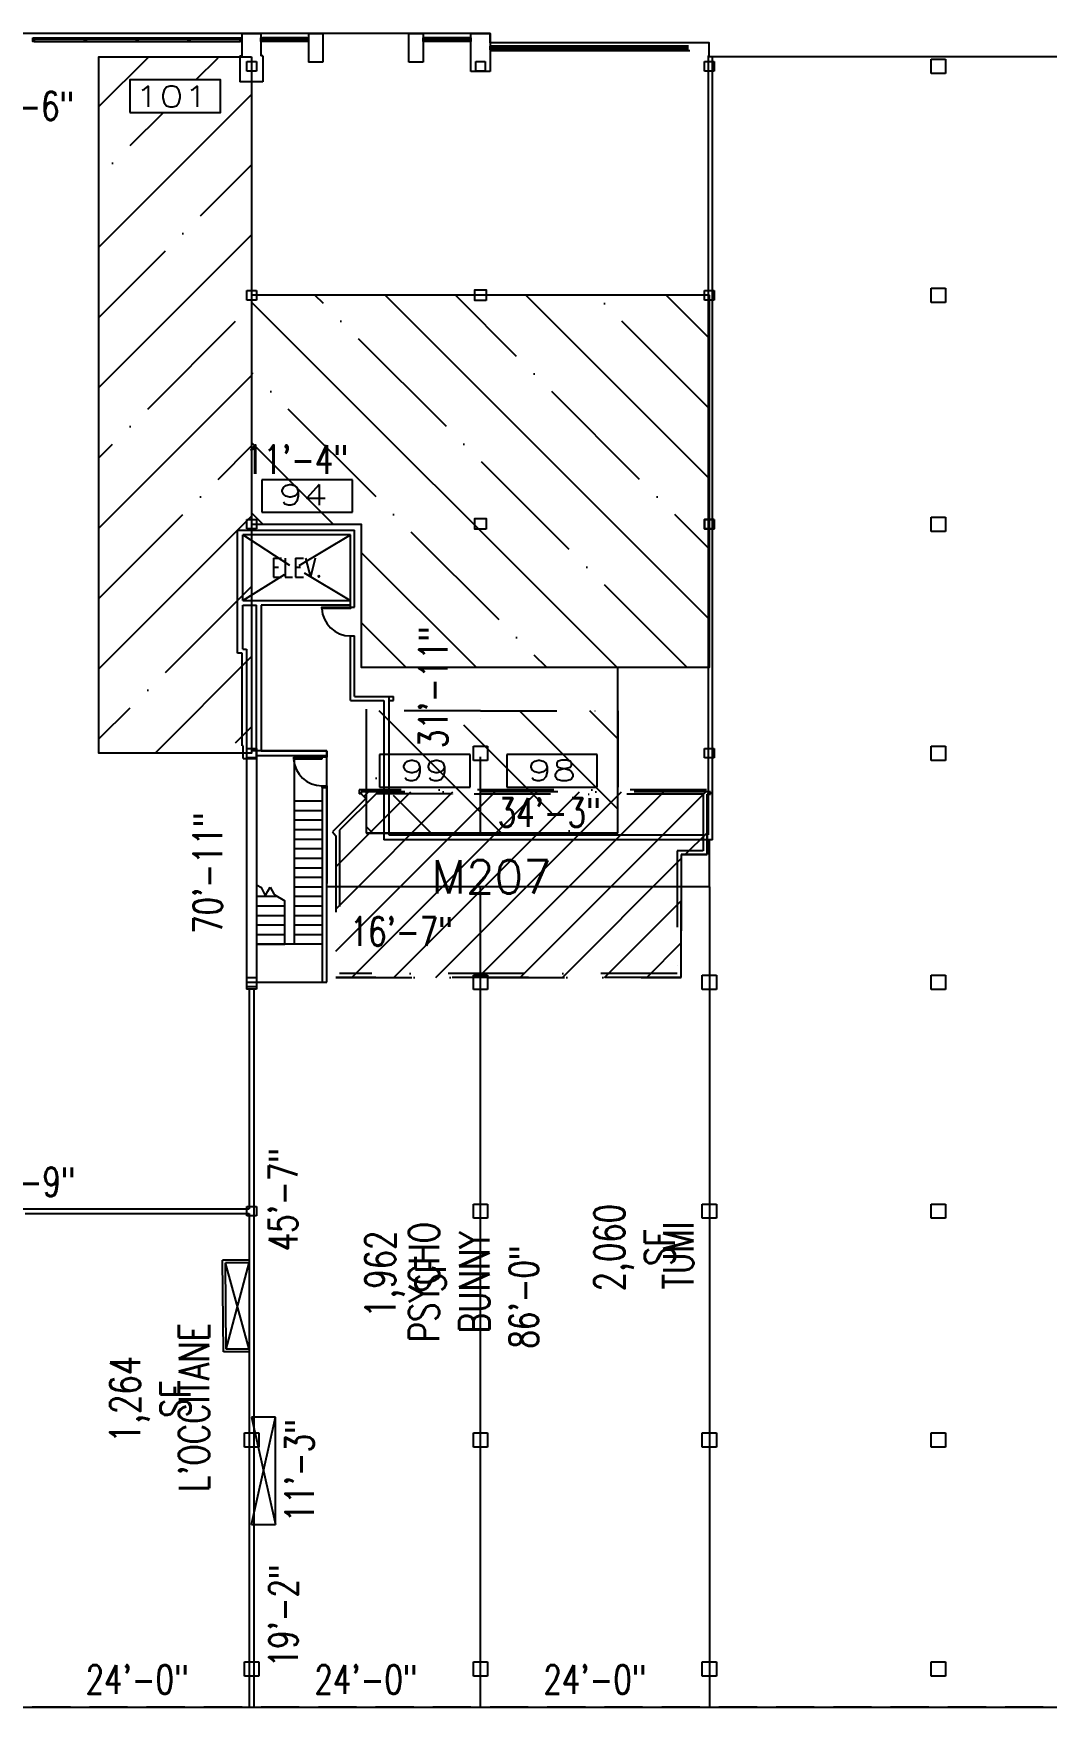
# Model space of a CAD drawing. Extents: x -13345 to 10098, y -1643 to 9113.
# Drawn here: x -4828 to -3554, y 1903 to 4008 of the extents above; entities that cross this region are included whole.
import ezdxf
from ezdxf.enums import TextEntityAlignment as Align

# ---------------------------------------------------------------- set-up
doc = ezdxf.new("R2010")
doc.units = 0
doc.header["$LTSCALE"] = 192
doc.header["$MEASUREMENT"] = 0
doc.linetypes.add('DASHDOT', pattern=[1, 0.5, -0.25, 0, -0.25])
doc.linetypes.add('DASHED2', pattern=[0.375, 0.25, -0.125])
doc.layers.get('0').update_dxf_attribs({"linetype": 'CONTINUOUS'})
doc.layers.get('DEFPOINTS').update_dxf_attribs({"linetype": 'CONTINUOUS'})
for name, color, linetype in [('ARCH-DOORS-INTERIOR', 7, 'CONTINUOUS'), ('ARCH-FEATURES', 2, 'CONTINUOUS'), ('ARCH-WALLS-EXTERIOR', 5, 'CONTINUOUS'), ('ARCH-WALLS-INTERIOR', 1, 'CONTINUOUS'), ('DIMENSIONS-TENANT', 7, 'CONTINUOUS'), ('FM-SPNO', 3, 'CONTINUOUS'), ('FM-TENANT-SF', 6, 'CONTINUOUS'), ('FM-TEXT-TENANT', 6, 'CONTINUOUS'), ('M-MEZZANINE-BORDER-ZZZ', 254, 'CONTINUOUS'), ('M-MEZZANINE-NUMBER-ZZZ', 254, 'CONTINUOUS'), ('M-MEZZANINE-ZZZ', 254, 'DASHDOT'), ('STRUCTURAL-COLUMNS', 3, 'CONTINUOUS'), ('TENANT-DEMISING', 4, 'CONTINUOUS'), ('TENANT-STOREFRONT-LEASELINE', 3, 'DASHED2'), ('TEXT-GENERAL', 2, 'CONTINUOUS'), ('UTILITIES-HVAC', 1, 'CONTINUOUS')]:
    doc.layers.add(name, color=color, linetype=linetype)
doc.layers.add('COMMON AREA FILL', color=7, linetype='CONTINUOUS', true_color=0xdedede)
doc.styles.add('FMSTXT', font='simplex.shx', dxfattribs={"width": 0.75})
doc.styles.add('SIMPLEX', font='SIMPLEX.shx', dxfattribs={"width": 0.75})
doc.styles.get("Standard").update_dxf_attribs({"font": 'txt.shx', "width": 0.75})
doc.dimstyles.new('LP-SP-MP (without ticks)', dxfattribs={"dimscale": 0, "dimtxt": 36, "dimasz": 12, "dimexe": 8, "dimexo": 8, "dimgap": 8, "dimtad": 1, "dimdec": 0, "dimrnd": 0.0625, "dimzin": 3, "dimdsep": 46, "dimlunit": 4, "dimtxsty": 'Standard', "dimblk1": 'OBLIQUE', "dimblk2": 'OBLIQUE', "dimsah": 1, "dimcen": 0.5, "dimse1": 1, "dimse2": 1, "dimsd1": 1, "dimsd2": 1, "dimclrt": 256, "dimadec": 0, "dimazin": 0, "dimtfac": 6, "dimtdec": 0, "dimtofl": 0, "dimtmove": 0, "dimatfit": 3, "dimldrblk": 'OBLIQUE', "dimfxl": 1, "dimfrac": 2, "dimtolj": 1, "dimtzin": 3, "dimarcsym": 0})

# ---------------------------------------------------------------- blocks, each defined once
blk = doc.blocks.new('UNITSQUARE')
for p, q in [((1, 1), (0, 1)), ((0, 1), (0, 0)), ((1, 0), (1, 1)), ((0, 0), (1, 0))]:
    blk.add_line(p, q)
blk = doc.blocks.new('*D26')
at = {"layer": 'DEFPOINTS', "color": 0, "transparency": 16777216}
for p in [(-4265.9, 1902.8), (-3977.9, 1911.9), (-3977.9, 1902.8)]:
    blk.add_point(p, dxfattribs=at)
at = {"layer": 'DIMENSIONS-TENANT', "transparency": 16777216, "insert": (-4121.9, 1937.9), "char_height": 36, "attachment_point": 5}
blk.add_mtext('\\A1;24\'-0"', dxfattribs=at)
blk = doc.blocks.new('_OBLIQUE')
at = {"color": 0, "linetype": 'ByBlock'}
blk.add_line((-0.5, -0.5), (0.5, 0.5), dxfattribs=at)
blk = doc.blocks.new('*D47')
at = {"layer": 'DEFPOINTS', "color": 0, "transparency": 16777216}
for p in [(-4265.9, 2934.8), (-4185.3, 2934.8), (-4265.9, 1902.8)]:
    blk.add_point(p, dxfattribs=at)
at = {"layer": 'DIMENSIONS-TENANT', "transparency": 16777216, "insert": (-4211.3, 2418.8), "char_height": 36, "attachment_point": 5, "rotation": 90}
blk.add_mtext('\\A1;86\'-0"', dxfattribs=at)
blk = doc.blocks.new('*D156')
at = {"layer": 'DEFPOINTS', "color": 0, "transparency": 16777216}
for p in [(-3977.9, 1902.8), (-3977.9, 1902.8), (-2537.9, 1902.8)]:
    blk.add_point(p, dxfattribs=at)
at = {"layer": 'DIMENSIONS-TENANT', "transparency": 16777216, "insert": (-3257.9, 1928.8), "char_height": 36, "attachment_point": 5}
blk.add_mtext('\\A1;120\'-0"', dxfattribs=at)
blk = doc.blocks.new('*D199')
at = {"layer": 'DEFPOINTS', "color": 0, "transparency": 16777216}
for p in [(-4553.9, 1911.9), (-4553.9, 1902.8), (-4265.9, 1902.8)]:
    blk.add_point(p, dxfattribs=at)
at = {"layer": 'DIMENSIONS-TENANT', "transparency": 16777216, "insert": (-4409.9, 1937.9), "char_height": 36, "attachment_point": 5}
blk.add_mtext('\\A1;24\'-0"', dxfattribs=at)
blk = doc.blocks.new('*D200')
at = {"layer": 'DEFPOINTS', "color": 0, "transparency": 16777216}
for p in [(-4841.7, 1911.9), (-4841.7, 1902.8), (-4553.9, 1902.8)]:
    blk.add_point(p, dxfattribs=at)
at = {"layer": 'DIMENSIONS-TENANT', "transparency": 16777216, "insert": (-4697.8, 1937.9), "char_height": 36, "attachment_point": 5}
blk.add_mtext('\\A1;24\'-0"', dxfattribs=at)
blk = doc.blocks.new('*D202')
at = {"layer": 'DEFPOINTS', "color": 0, "transparency": 16777216}
for p in [(-4523.9, 2267.8), (-4523.9, 2132.8), (-4467.6, 2132.8)]:
    blk.add_point(p, dxfattribs=at)
at = {"layer": 'DIMENSIONS-TENANT', "transparency": 16777216, "insert": (-4493.6, 2200.3), "char_height": 36, "attachment_point": 5, "rotation": 90}
blk.add_mtext('\\A1;11\'-3"', dxfattribs=at)
blk = doc.blocks.new('*D203')
at = {"layer": 'DEFPOINTS', "color": 0, "transparency": 16777216}
for p in [(-4553.9, 2132.8), (-4553.9, 1902.8), (-4487.9, 1902.8)]:
    blk.add_point(p, dxfattribs=at)
at = {"layer": 'DIMENSIONS-TENANT', "transparency": 16777216, "insert": (-4513.9, 2017.8), "char_height": 36, "attachment_point": 5, "rotation": 90}
blk.add_mtext('\\A1;19\'-2"', dxfattribs=at)
blk = doc.blocks.new('*D204')
at = {"layer": 'DEFPOINTS', "color": 0, "transparency": 16777216}
for p in [(-4465.1, 2934.8), (-4265.9, 2934.8), (-4465.1, 2852.6)]:
    blk.add_point(p, dxfattribs=at)
at = {"layer": 'DIMENSIONS-TENANT', "transparency": 16777216, "insert": (-4365.5, 2878.6), "char_height": 36, "attachment_point": 5}
blk.add_mtext('\\A1;16\'-7"', dxfattribs=at)
blk = doc.blocks.new('*D255')
at = {"layer": 'DEFPOINTS', "color": 0, "transparency": 16777216}
for p in [(-4547.9, 2814.8), (-4488.3, 2814.8), (-4553.9, 2267.8)]:
    blk.add_point(p, dxfattribs=at)
at = {"layer": 'DIMENSIONS-TENANT', "transparency": 16777216, "insert": (-4514.3, 2541.3), "char_height": 36, "attachment_point": 5, "rotation": 90}
blk.add_mtext('\\A1;45\'-7"', dxfattribs=at)
blk = doc.blocks.new('*D404')
at = {"layer": 'DEFPOINTS', "color": 0, "transparency": 16777216}
for p in [(-5126.6, 2526.8), (-4553.9, 2537.6), (-4553.9, 2526.8)]:
    blk.add_point(p, dxfattribs=at)
at = {"layer": 'DIMENSIONS-TENANT', "transparency": 16777216, "insert": (-4840.2, 2563.6), "char_height": 36, "attachment_point": 5}
blk.add_mtext('\\A1;47\'-9"', dxfattribs=at)
blk = doc.blocks.new('*D405')
at = {"layer": 'DEFPOINTS', "color": 0, "transparency": 16777216}
for p in [(-4583.1, 3377.3), (-4553.9, 3377.3), (-4553.9, 2526.8)]:
    blk.add_point(p, dxfattribs=at)
at = {"layer": 'DIMENSIONS-TENANT', "transparency": 16777216, "insert": (-4609.1, 2952), "char_height": 36, "attachment_point": 5, "rotation": 90}
blk.add_mtext('\\A1;70\'-11"', dxfattribs=at)
blk = doc.blocks.new('*D406')
at = {"layer": 'DEFPOINTS', "color": 0, "transparency": 16777216}
for p in [(-3976.4, 4008), (-5518.3, 3988), (-3976.4, 3890.8)]:
    blk.add_point(p, dxfattribs=at)
at = {"layer": 'DIMENSIONS-TENANT', "transparency": 16777216, "insert": (-4853.4, 3916.8), "char_height": 36, "attachment_point": 5}
blk.add_mtext('\\A1;128\'-6"', dxfattribs=at)
blk = doc.blocks.new('*D407')
at = {"layer": 'DEFPOINTS', "color": 0, "transparency": 16777216}
for p in [(-4565.1, 3446.2), (-4565.1, 3377.3), (-4429.6, 3377.3)]:
    blk.add_point(p, dxfattribs=at)
at = {"layer": 'DIMENSIONS-TENANT', "transparency": 16777216, "insert": (-4497.3, 3472.2), "char_height": 36, "attachment_point": 5}
blk.add_mtext('\\A1;11\'-4"', dxfattribs=at)
blk = doc.blocks.new('*D408')
at = {"layer": 'DEFPOINTS', "color": 0, "transparency": 16777216}
for p in [(-4387.3, 2994), (-3976.4, 3002.1), (-3976.4, 2994)]:
    blk.add_point(p, dxfattribs=at)
at = {"layer": 'DIMENSIONS-TENANT', "transparency": 16777216, "insert": (-4179.4, 3028.1), "char_height": 36, "attachment_point": 5}
blk.add_mtext('\\A1;34\'-3"', dxfattribs=at)
blk = doc.blocks.new('*D409')
at = {"layer": 'DEFPOINTS', "color": 0, "transparency": 16777216}
for p in [(-4429.6, 3377.3), (-4299.3, 3377.3), (-4387.3, 2994)]:
    blk.add_point(p, dxfattribs=at)
at = {"layer": 'DIMENSIONS-TENANT', "transparency": 16777216, "insert": (-4325.3, 3185.6), "char_height": 36, "attachment_point": 5, "rotation": 90}
blk.add_mtext('\\A1;31\'-11"', dxfattribs=at)

msp = doc.modelspace()

# ---------------------------------------------------------------- hatches: boundary and pattern name
at = {"layer": 'M-MEZZANINE-ZZZ'}
h = msp.add_hatch(dxfattribs=at)
h.set_pattern_fill('ANSI35', color=256, scale=500, style=0)
h.paths.add_polyline_path([(-4706.9, 3908.8), (-4592.9, 3908.8), (-4592.9, 3949.8), (-4706.9, 3949.8)], flags=16)
h.paths.add_polyline_path([(-4553.9, 3978.8), (-4553.9, 3102.8), (-4745.9, 3102.8), (-4745.9, 3978.8)])
h = msp.add_hatch(dxfattribs=at)
h.set_pattern_fill('ANSI35', color=256, scale=500, angle=90, style=0)
h.paths.add_polyline_path([(-3977.9, 3678.8), (-4553.9, 3678.8), (-4553.9, 3390.8), (-4415.9, 3390.8), (-4415.9, 3210.8), (-3977.9, 3210.8), (-3977.9, 3402.8)])
edge = h.paths.add_edge_path(flags=16)
edge.add_line((-4540.9, 3405.8), (-4426.9, 3405.8))
edge = h.paths.add_edge_path(flags=16)
edge.add_line((-4426.9, 3405.8), (-4426.9, 3446.8))
edge = h.paths.add_edge_path(flags=16)
edge.add_line((-4426.9, 3446.8), (-4540.9, 3446.8))
edge = h.paths.add_edge_path(flags=16)
edge.add_line((-4540.9, 3446.8), (-4540.9, 3405.8))
h = msp.add_hatch(dxfattribs=at)
h.set_pattern_fill('ANSI35', color=256, scale=500, angle=90, style=0)
h.paths.add_polyline_path([(-4409.9, 3002.1), (-4265.9, 3002.1), (-4265.9, 3156.2), (-4409.9, 3156.2)])
edge = h.paths.add_edge_path(flags=16)
edge.add_line((-4392.9, 3060.1), (-4278.9, 3060.1))
edge = h.paths.add_edge_path(flags=16)
edge.add_line((-4278.9, 3060.1), (-4278.9, 3101.1))
edge = h.paths.add_edge_path(flags=16)
edge.add_line((-4278.9, 3101.1), (-4392.9, 3101.1))
edge = h.paths.add_edge_path(flags=16)
edge.add_line((-4392.9, 3101.1), (-4392.9, 3060.1))
h = msp.add_hatch(dxfattribs=at)
h.set_pattern_fill('ANSI35', color=256, scale=500, angle=90, style=0)
h.paths.add_polyline_path([(-4265.9, 3156.2), (-4092.9, 3156.2), (-4092.9, 3002.1), (-4265.9, 3002.1)])
edge = h.paths.add_edge_path(flags=16)
edge.add_line((-4232.9, 3060.1), (-4118.9, 3060.1))
edge = h.paths.add_edge_path(flags=16)
edge.add_line((-4118.9, 3060.1), (-4118.9, 3101.1))
edge = h.paths.add_edge_path(flags=16)
edge.add_line((-4118.9, 3101.1), (-4232.9, 3101.1))
edge = h.paths.add_edge_path(flags=16)
edge.add_line((-4232.9, 3101.1), (-4232.9, 3060.1))
h = msp.add_hatch(dxfattribs=at)
h.set_pattern_fill('ANSI31', color=256, scale=300, style=0)
h.set_pattern_definition([(45, (-4746.18, 2820.777), (-26.5165, 26.5165), [])])
h.paths.add_polyline_path([(-4013.3, 2975.2), (-3980.8, 2975.2), (-3980.8, 3051.2), (-3976.7, 3051.2), (-3976.7, 3054.3), (-4416.2, 3054.3), (-4416.2, 3051.8), (-4410.2, 3045.8), (-4452.1, 3003.8), (-4448.1, 2998.8), (-4448.1, 2820.8), (-4013.3, 2820.8)])

# ---------------------------------------------------------------- linework, layer by layer
at = {"layer": 'ARCH-DOORS-INTERIOR'}
for p, q in [((-4465.1, 3097.8), (-4501.1, 3097.8)), ((-4465.1, 3097.8), (-4501.1, 3097.8)), ((-4501.1, 3097.7), (-4501.1, 3095.7)), ((-4501.1, 3097.7), (-4501.1, 3095.7)), ((-4501.1, 3095.8), (-4465.1, 3095.8)), ((-4501.1, 3095.8), (-4465.1, 3095.8)), ((-4465.1, 3095.8), (-4465.1, 3097.8)), ((-4465.1, 3095.8), (-4465.1, 3097.8))]:
    msp.add_line(p, q, dxfattribs=at)
msp.add_lwpolyline([(-4429.6, 3286.3), (-4429.6, 3284.8), (-4465.6, 3284.8), (-4465.6, 3286.3)], close=True, dxfattribs=at)
for centre, start, end in [((-4429.6, 3286.3), 182.3859, 270), ((-4465.1, 3097.8), 184.0603, 270.0002), ((-4465.1, 3097.8), 184.0603, 270.0002)]:
    msp.add_arc(centre, 36, start, end, dxfattribs=at)
at = {"layer": 'ARCH-FEATURES'}
for p, q in [((-4827.3, 4002.5), (-4568.3, 4002.5)), ((-4484.1, 4002.5), (-4540.3, 4002.5)), ((-4279.9, 4002.5), (-4336.2, 4002.5)), ((-4764.1, 4000.3), (-4827.3, 4000.3)), ((-4827.3, 3998), (-4568.3, 3998)), ((-4698.8, 4000.3), (-4762.1, 4000.3)), ((-4633.6, 4000.3), (-4696.8, 4000.3)), ((-4568.3, 4000.3), (-4631.6, 4000.3)), ((-4484.1, 3998), (-4540.3, 3998)), ((-4484.1, 4000.3), (-4540.1, 4000.3)), ((-4279.9, 4000.3), (-4336.2, 4000.3)), ((-4279.9, 3998), (-4336.2, 3998)), ((-4004.4, 3992), (-4251.9, 3992)), ((-4191.6, 3989.8), (-4251.9, 3989.8)), ((-4004.4, 3987.5), (-4251.9, 3987.5)), ((-4129.2, 3989.8), (-4189.6, 3989.8)), ((-4066.8, 3989.8), (-4127.2, 3989.8)), ((-4004.4, 3989.8), (-4064.8, 3989.8)), ((-4505.7, 3338.8), (-4565.1, 3377.3)), ((-4494, 3338.8), (-4429.6, 3377.3)), ((-4565.1, 3294.8), (-4512.6, 3327.6)), ((-4429.8, 3294.8), (-4487.4, 3329.3)), ((-4499.9, 2862.8), (-4499.9, 3099.8)), ((-4499.9, 3042.8), (-4465.1, 3042.8)), ((-4499.9, 3030.8), (-4465.1, 3030.8)), ((-4499.9, 3018.8), (-4465.1, 3018.8)), ((-4499.9, 3006.8), (-4465.1, 3006.8)), ((-4499.9, 2994.8), (-4465.1, 2994.8)), ((-4499.9, 2982.8), (-4465.1, 2982.8)), ((-4499.9, 2970.8), (-4465.1, 2970.8)), ((-4499.9, 2958.8), (-4465.1, 2958.8)), ((-4547.9, 2937.3), (-4541.5, 2933.7)), ((-4536.5, 2924), (-4541.5, 2933.7)), ((-4536.5, 2924), (-4533.6, 2929.3)), ((-4533.6, 2929.3), (-4530.6, 2934.5)), ((-4530.6, 2934.5), (-4525.6, 2924.9)), ((-4499.9, 2946.8), (-4465.1, 2946.8)), ((-4499.9, 2934.8), (-4465.1, 2934.8)), ((-4547.9, 2922.8), (-4521.8, 2922.8)), ((-4547.9, 2910.8), (-4511.9, 2910.8)), ((-4525.6, 2924.9), (-4511.9, 2917.3)), ((-4511.9, 2862.8), (-4511.9, 2917.3)), ((-4499.9, 2922.8), (-4465.1, 2922.8)), ((-4499.9, 2910.8), (-4465.1, 2910.8)), ((-4547.9, 2898.8), (-4511.9, 2898.8)), ((-4547.9, 2886.8), (-4511.9, 2886.8)), ((-4499.9, 2898.8), (-4465.1, 2898.8)), ((-4499.9, 2886.8), (-4465.1, 2886.8)), ((-4547.9, 2874.8), (-4511.9, 2874.8)), ((-4499.9, 2874.8), (-4465.1, 2874.8)), ((-4465.1, 2862.8), (-4547.9, 2862.8)), ((-4547.9, 2862.8), (-4511.9, 2862.8)), ((-4553.9, 2132.8), (-4523.9, 2267.8)), ((-4553.9, 2267.8), (-4523.9, 2132.8))]:
    msp.add_line(p, q, dxfattribs=at)
for points in [[(-4829.3, 4002.5), (-4827.3, 4002.5), (-4827.3, 3998), (-4829.3, 3998)], [(-4764.1, 4002.5), (-4762.1, 4002.5), (-4762.1, 3998), (-4764.1, 3998)], [(-4698.8, 4002.5), (-4696.8, 4002.5), (-4696.8, 3998), (-4698.8, 3998)], [(-4633.6, 4002.5), (-4631.6, 4002.5), (-4631.6, 3998), (-4633.6, 3998)], [(-4568.3, 4002.5), (-4566.3, 4002.5), (-4566.3, 3998), (-4568.3, 3998)], [(-4542.1, 4002.5), (-4540.1, 4002.5), (-4540.1, 3998), (-4542.1, 3998)], [(-4484.1, 4002.5), (-4482.1, 4002.5), (-4482.1, 3998), (-4484.1, 3998)], [(-4338.2, 4002.5), (-4336.2, 4002.5), (-4336.2, 3998), (-4338.2, 3998)], [(-4279.9, 4002.5), (-4277.9, 4002.5), (-4277.9, 3998), (-4279.9, 3998)], [(-4253.9, 3992), (-4251.9, 3992), (-4251.9, 3987.5), (-4253.9, 3987.5)], [(-4191.6, 3992), (-4189.6, 3992), (-4189.6, 3987.5), (-4191.6, 3987.5)], [(-4129.2, 3992), (-4127.2, 3992), (-4127.2, 3987.5), (-4129.2, 3987.5)], [(-4066.8, 3992), (-4064.8, 3992), (-4064.8, 3987.5), (-4066.8, 3987.5)]]:
    msp.add_lwpolyline(points, close=True, dxfattribs=at)
at = {"layer": 'ARCH-WALLS-EXTERIOR'}
for p, q in [((-4566.3, 4008), (-4542.1, 4008)), ((-4566.3, 4008), (-4566.3, 3980)), ((-4542.1, 4008), (-4542.1, 3980)), ((-4482.1, 4008), (-4464.1, 4008)), ((-4482.1, 4008), (-4482.1, 3972)), ((-4464.1, 4008), (-4464.1, 3972)), ((-4356.2, 3972), (-4356.2, 4008)), ((-4356.2, 4008), (-4338.2, 4008)), ((-4338.2, 4008), (-4338.2, 3972)), ((-4277.9, 3960), (-4277.9, 4008)), ((-4277.9, 4008), (-4253.9, 4008)), ((-4253.9, 4008), (-4253.9, 3960)), ((-4568.8, 3980), (-4566.3, 3980)), ((-4568.8, 3980), (-4568.8, 3947)), ((-4539.8, 3980), (-4542.1, 3980)), ((-4539.8, 3980), (-4539.8, 3947)), ((-4002.4, 3986), (-4253.9, 3986)), ((-4464.1, 3972), (-4482.1, 3972)), ((-4338.2, 3972), (-4356.2, 3972)), ((-4253.9, 3960), (-4277.9, 3960)), ((-2537.9, 3978.8), (-3976.4, 3978.8)), ((-4539.8, 3947), (-4568.8, 3947))]:
    msp.add_line(p, q, dxfattribs=at)
at = {"layer": 'ARCH-WALLS-INTERIOR'}
for p, q in [((-4571.8, 3383.3), (-4424.3, 3383.3)), ((-4571.8, 3228.8), (-4571.8, 3383.3)), ((-4429.6, 3377.3), (-4565.1, 3377.3)), ((-4565.1, 3294.8), (-4565.1, 3377.3)), ((-4429.6, 3286.3), (-4429.6, 3377.3)), ((-4424.3, 3286.3), (-4424.3, 3383.3)), ((-4565.1, 3294.8), (-4429.6, 3294.8)), ((-4565.1, 3288.8), (-4547.9, 3288.8)), ((-4565.1, 3233.8), (-4565.1, 3288.8)), ((-4547.9, 3096.1), (-4547.9, 3288.8)), ((-4429.6, 3288.8), (-4541.9, 3288.8)), ((-4541.9, 3288.8), (-4541.9, 3105.8)), ((-4429.6, 3286.3), (-4424.3, 3286.3)), ((-4429.6, 3250.3), (-4424.3, 3250.3)), ((-4429.6, 3169), (-4429.6, 3250.3)), ((-4424.3, 3174.3), (-4424.3, 3250.3)), ((-4565.8, 3228.8), (-4571.8, 3228.8)), ((-4565.8, 3112.1), (-4565.8, 3228.8)), ((-4565.1, 3233.8), (-4560.1, 3233.8)), ((-4560.1, 3233.8), (-4560.1, 3096.8)), ((-4429.6, 3169), (-4387.3, 3169)), ((-4424.3, 3174.3), (-4375.6, 3174.3)), ((-4387.3, 3169), (-4387.3, 2994)), ((-4381.3, 3174.3), (-4375.3, 3174.3)), ((-4381.3, 3174.3), (-4381.3, 3169)), ((-4381.3, 3170), (-4381.3, 3000)), ((-4381.3, 3169), (-4375.3, 3169)), ((-4375.6, 3174.3), (-4375.6, 3169)), ((-4564.3, 3112.1), (-4565.8, 3112.1)), ((-4564.3, 3096.1), (-4564.3, 3112.1)), ((-4564.3, 3096.1), (-4547.9, 3096.1)), ((-4559.9, 3096.8), (-4560.1, 3096.8)), ((-4560.1, 3096.1), (-4560.1, 2805.9)), ((-4459.1, 3105.8), (-4553.9, 3105.8)), ((-4547.9, 3099.8), (-4465.1, 3099.8)), ((-4547.9, 3097), (-4547.9, 2805.9)), ((-4541.9, 3105.8), (-4459.1, 3105.8)), ((-4465.1, 3097.8), (-4465.1, 3099.8)), ((-4465.1, 3097.8), (-4465.1, 3099.8)), ((-4465.1, 3099.8), (-4459.1, 3099.8)), ((-4459.1, 3097.8), (-4465.1, 3097.8)), ((-4459.1, 3097.8), (-4465.1, 3097.8)), ((-4459.1, 3105.8), (-4459.1, 3099.8)), ((-4459.1, 2814.8), (-4459.1, 3105.8)), ((-4459.1, 3099.8), (-4459.1, 3097.8)), ((-4465.1, 3059.8), (-4465.1, 3061.8)), ((-4465.1, 3061.8), (-4459.1, 3061.8)), ((-4465.1, 3059.8), (-4465.1, 3061.8)), ((-4465.1, 3061.8), (-4459.1, 3061.8)), ((-4465.1, 3059.8), (-4465.1, 2814.8)), ((-4465.1, 3059.8), (-4459.1, 3059.8)), ((-4459.1, 3061.8), (-4459.1, 3059.8)), ((-4459.1, 3059.8), (-4459.1, 2938.8)), ((-3973.9, 2994), (-4387.3, 2994)), ((-4381.3, 3000), (-3986.3, 3000)), ((-3977.9, 2934.8), (-3977.9, 2994)), ((-3977.9, 2934.8), (-4457.9, 2934.8)), ((-4560.1, 2814.8), (-4459.1, 2814.8)), ((-4547.9, 2805.9), (-4560.1, 2805.9)), ((-4547.9, 2814.8), (-4459.1, 2814.8)), ((-4556.9, 2465.3), (-4590.4, 2465.3)), ((-4589.4, 2349.8), (-4590.4, 2465.3)), ((-4586, 2353.3), (-4586.9, 2461.8)), ((-4556.9, 2461.8), (-4586.9, 2461.8)), ((-4556.9, 2349.8), (-4589.4, 2349.8)), ((-4556.9, 2353.3), (-4586, 2353.3)), ((-4523.9, 2267.8), (-4553.9, 2267.8)), ((-4523.9, 2132.8), (-4523.9, 2267.8)), ((-4553.9, 2132.8), (-4523.9, 2132.8))]:
    msp.add_line(p, q, dxfattribs=at)
at = {"layer": 'COMMON AREA FILL'}
for points in [[(-2460.5, 3978.8), (-3978.9, 3978.8), (-3978.9, 3979.8), (-3978.4, 3979.8), (-3978.4, 3996.3), (-4253.9, 3996.3), (-4253.9, 4008), (-4482.1, 4008), (-5427.3, 4008), (-5427.3, 3988), (-5518.3, 3988), (-5518.3, 3966), (-5512.1, 3966), (-5512.1, 3886.3), (-5605.9, 3886.3), (-5605.9, 3954.3), (-5573.3, 3954.3), (-5573.3, 3987.3), (-5605.9, 3987.3), (-5605.9, 3988.5), (-7380.4, 3989.5)], [(-7154.4, 1902.5), (-5595.5, 1902.5), (-5595.5, 1902.8), (-5129.9, 1902.8), (-1037.9, 1902.8)]]:
    msp.add_lwpolyline(points, dxfattribs=at)
at = {"layer": 'M-MEZZANINE-BORDER-ZZZ'}
for p, q in [((-4092.9, 3002.1), (-4092.9, 3210.8)), ((-4409.9, 3158.1), (-4409.9, 3002.1)), ((-4416.2, 3051.8), (-4418.7, 3051.8)), ((-4092.9, 3002.1), (-4409.9, 3002.1))]:
    msp.add_line(p, q, dxfattribs=at)
for points in [[(-4553.9, 3978.8), (-4553.9, 3102.8), (-4745.9, 3102.8), (-4745.9, 3978.8)], [(-4706.9, 3908.8), (-4592.9, 3908.8), (-4592.9, 3949.8), (-4706.9, 3949.8)], [(-3977.9, 3678.8), (-4553.9, 3678.8), (-4553.9, 3390.8), (-4415.9, 3390.8), (-4415.9, 3210.8), (-3977.9, 3210.8), (-3977.9, 3402.8)]]:
    msp.add_lwpolyline(points, close=True, dxfattribs=at)
at = {"layer": 'M-MEZZANINE-ZZZ'}
for p, q in [((-3981.7, 3056.8), (-4418.7, 3056.8)), ((-4418.7, 3056.8), (-4418.7, 3051.8)), ((-4397.1, 3051.8), (-4443.1, 3005.8)), ((-4410.2, 3045.8), (-4419.4, 3036.6)), ((-4416.2, 3051.8), (-4410.2, 3045.8)), ((-4301.6, 3051.8), (-4397.1, 3051.8)), ((-4301.6, 3051.8), (-4301.6, 3051.2)), ((-3985.8, 3051.2), (-4301.6, 3051.2)), ((-3985.8, 3051.2), (-3985.8, 2980.2)), ((-3980.8, 3051.2), (-3980.8, 2975.2)), ((-3976.7, 3051.2), (-3980.8, 3051.2)), ((-4448.1, 2998.8), (-4448.1, 2836.6)), ((-4443.1, 3005.8), (-4443.1, 2825.8)), ((-4409.9, 3010.7), (-4401.3, 3002.1)), ((-4018.3, 2980.2), (-4018.3, 2825.8)), ((-3985.8, 2980.2), (-4018.3, 2980.2)), ((-4013.3, 2975.2), (-4013.3, 2820.8)), ((-3980.8, 2975.2), (-4013.3, 2975.2)), ((-4018.3, 2825.8), (-4443.1, 2825.8)), ((-4013.3, 2820.8), (-4448.1, 2820.8))]:
    msp.add_line(p, q, dxfattribs=at)
for points in [[(-4409.9, 3002.1), (-4265.9, 3002.1), (-4265.9, 3156.2), (-4409.9, 3156.2)], [(-4265.9, 3156.2), (-4092.9, 3156.2), (-4092.9, 3002.1), (-4265.9, 3002.1)], [(-4013.3, 2975.2), (-3980.8, 2975.2), (-3980.8, 3051.2), (-3976.7, 3051.2), (-3976.7, 3054.3), (-4416.2, 3054.3), (-4416.2, 3051.8), (-4410.2, 3045.8), (-4452.1, 3003.8), (-4448.1, 2998.8), (-4448.1, 2820.8), (-4013.3, 2820.8)]]:
    msp.add_lwpolyline(points, close=True, dxfattribs=at)
at = {"layer": 'STRUCTURAL-COLUMNS'}
for p, q in [((-4559.9, 3960.8), (-4559.9, 3972.8)), ((-4559.9, 3972.8), (-4547.9, 3972.8)), ((-4547.9, 3960.8), (-4559.9, 3960.8)), ((-4547.9, 3972.8), (-4547.9, 3960.8)), ((-4271.9, 3960.8), (-4271.9, 3972.8)), ((-4271.9, 3972.8), (-4259.9, 3972.8)), ((-4259.9, 3960.8), (-4271.9, 3960.8)), ((-4259.9, 3972.8), (-4259.9, 3960.8)), ((-3983.9, 3960.8), (-3983.9, 3972.8)), ((-3983.9, 3972.8), (-3971.9, 3972.8)), ((-3971.9, 3960.8), (-3983.9, 3960.8)), ((-3971.9, 3972.8), (-3971.9, 3960.8)), ((-4559.9, 3672.8), (-4559.9, 3684.8)), ((-4559.9, 3684.8), (-4547.9, 3684.8)), ((-4547.9, 3684.8), (-4547.9, 3672.8)), ((-3983.9, 3672.8), (-3983.9, 3684.8)), ((-3983.9, 3684.8), (-3971.9, 3684.8)), ((-3971.9, 3684.8), (-3971.9, 3672.8)), ((-4547.9, 3672.8), (-4559.9, 3672.8)), ((-3971.9, 3672.8), (-3983.9, 3672.8)), ((-4559.9, 3384.8), (-4559.9, 3396.8)), ((-4559.9, 3396.8), (-4547.9, 3396.8)), ((-4547.9, 3396.8), (-4547.9, 3384.8)), ((-3983.9, 3384.8), (-3983.9, 3396.8)), ((-3983.9, 3396.8), (-3971.9, 3396.8)), ((-3971.9, 3396.8), (-3971.9, 3384.8)), ((-4547.9, 3384.8), (-4559.9, 3384.8)), ((-3971.9, 3384.8), (-3983.9, 3384.8)), ((-4559.9, 3096.8), (-4559.9, 3108.8)), ((-4559.9, 3108.8), (-4547.9, 3108.8)), ((-4547.9, 3096.8), (-4559.9, 3096.8)), ((-4547.9, 3108.8), (-4547.9, 3096.8)), ((-3983.9, 3096.8), (-3983.9, 3108.8)), ((-3983.9, 3108.8), (-3971.9, 3108.8)), ((-3971.9, 3096.8), (-3983.9, 3096.8)), ((-3971.9, 3108.8), (-3971.9, 3096.8)), ((-4559.9, 2808.8), (-4559.9, 2820.8)), ((-4559.9, 2820.8), (-4547.9, 2820.8)), ((-4547.9, 2808.8), (-4559.9, 2808.8)), ((-4547.9, 2820.8), (-4547.9, 2808.8)), ((-4559.9, 2520.8), (-4559.9, 2532.8)), ((-4559.9, 2532.8), (-4547.9, 2532.8)), ((-4547.9, 2532.8), (-4547.9, 2520.8)), ((-4547.9, 2520.8), (-4559.9, 2520.8))]:
    msp.add_line(p, q, dxfattribs=at)
for points in [[(-4258.8, 3672.2), (-4273.1, 3672.2), (-4273.1, 3685.4), (-4258.8, 3685.4)], [(-4258.8, 3384.5), (-4273.1, 3384.5), (-4273.1, 3397.8), (-4258.8, 3397.8)], [(-3971.9, 3396.8), (-3983.9, 3396.8), (-3983.9, 3384.8), (-3971.9, 3384.8)]]:
    msp.add_lwpolyline(points, close=True, dxfattribs=at)
at = {"layer": 'TENANT-DEMISING'}
for p, q in [((-3978.9, 3000), (-3978.9, 3979.8)), ((-3973.9, 3978.8), (-3978.9, 3978.8)), ((-3973.9, 2994), (-3973.9, 3978.8)), ((-4265.9, 1902.8), (-4265.9, 2934.8)), ((-3977.9, 2934.8), (-3977.9, 1902.8)), ((-4556.9, 2805.8), (-4556.9, 2529.8)), ((-4550.9, 2805.8), (-4550.9, 1902.8)), ((-5127.3, 2529.8), (-4556.9, 2529.8)), ((-4838.7, 2523.8), (-4556.9, 2523.8)), ((-4556.9, 2523.8), (-4556.9, 1902.8))]:
    msp.add_line(p, q, dxfattribs=at)
at = {"layer": 'TENANT-STOREFRONT-LEASELINE'}
for p, q in [((-4356.2, 4008), (-4482.1, 4008)), ((-1037.9, 1902.8), (-5595.5, 1902.8))]:
    msp.add_line(p, q, dxfattribs=at)
at = {"layer": 'UTILITIES-HVAC'}
for p, q in [((-4556.9, 2353.3), (-4586.9, 2461.8)), ((-4586, 2353.3), (-4556.9, 2461.8))]:
    msp.add_line(p, q, dxfattribs=at)

# ---------------------------------------------------------------- block references
at = {"layer": 'M-MEZZANINE-BORDER-ZZZ', "xscale": 114, "yscale": 41.00000000000023, "zscale": 12}
for p in [(-4540.9, 3405.8), (-4392.9, 3060.1), (-4232.9, 3060.1)]:
    msp.add_blockref('UNITSQUARE', p, dxfattribs=at)
at = {"layer": 'STRUCTURAL-COLUMNS', "xscale": 18, "yscale": -18, "zscale": 12}
for p in [(-3698.9, 3975.8), (-3698.9, 3687.8), (-3698.9, 3399.8), (-3698.9, 3111.8), (-4274.9, 2823.8), (-3986.9, 2823.8), (-3698.9, 2823.8), (-4274.9, 2535.8), (-3986.9, 2535.8), (-3698.9, 2535.8), (-4562.9, 2247.8), (-4274.9, 2247.8), (-3986.9, 2247.8), (-3698.9, 2247.8), (-4562.9, 1959.8), (-4274.9, 1959.8), (-3986.9, 1959.8), (-3698.9, 1959.8)]:
    msp.add_blockref('UNITSQUARE', p, dxfattribs=at)
at = {"layer": 'STRUCTURAL-COLUMNS', "xscale": -18, "yscale": 18, "zscale": 12, "rotation": 180}
msp.add_blockref('UNITSQUARE', (-4274.9, 3111.8), dxfattribs=at)

# ---------------------------------------------------------------- texts
at = {"layer": 'FM-SPNO'}
msp.add_text('M207', height=42, dxfattribs=at).set_placement((-4251.8, 2947.3), align=Align.MIDDLE_CENTER)
at = {"layer": 'FM-TENANT-SF', "char_height": 38, "width": 1, "attachment_point": 5, "rotation": 90, "style": 'FMSTXT'}
for s, insert in [('2,060 SF', (-4072, 2481)), ('1,962 SF', (-4360.3, 2447.4)), ('1,264 SF', (-4681.3, 2290))]:
    msp.add_mtext(s, dxfattribs=dict(at, insert=insert))
at = {"layer": 'FM-TEXT-TENANT', "char_height": 38, "width": 1, "attachment_point": 5, "rotation": 90, "style": 'FMSTXT'}
for s, insert in [('PSYCHO BUNNY', (-4305.3, 2437.4)), ('TUMI', (-4017, 2471)), ("L'OCCITANE", (-4626.3, 2280))]:
    msp.add_mtext(s, dxfattribs=dict(at, insert=insert))
at = {"layer": 'M-MEZZANINE-NUMBER-ZZZ', "width": 1.384615}
for s, p in [('101', (-4700.9, 3915.8)), ('94', (-4519.9, 3414.8)), ('99', (-4366.9, 3068.1)), ('98', (-4206.9, 3068.1))]:
    msp.add_text(s, height=26, dxfattribs=at).set_placement(p)
at = {"layer": 'TEXT-GENERAL', "style": 'SIMPLEX', "width": 0.75}
msp.add_text('ELEV.', height=24, dxfattribs=at).set_placement((-4497.3, 3336), align=Align.MIDDLE_CENTER)

# ---------------------------------------------------------------- dimensions: what is measured, and where the dimension line sits
at = {"layer": 'DIMENSIONS-TENANT'}
for base, p1, p2, picture, middle in [((-3976.4, 3890.8), (-5518.3, 3988), (-3976.4, 4008), '*D406', (-4853.4, 3890.8)), ((-4565.0735, 3446.1533), (-4429.5696, 3377.2807), (-4565.0735, 3377.2807), '*D407', (-4497.3215, 3446.1533)), ((-3976.4, 3002.1), (-4387.3, 2994), (-3976.4, 2994), '*D408', (-4179.4, 3002.1))]:
    dim = msp.add_linear_dim(base=base, p1=p1, p2=p2, dimstyle='LP-SP-MP (without ticks)', override={"dimscale": 1}, dxfattribs=at)
    dim.commit()
    dim.dimension.update_dxf_attribs({"geometry": picture, "text_midpoint": middle, "dimtype": 160})
for base, p1, p2, picture, middle in [((-4583.0676, 3377.2807), (-4553.9129, 2526.7766), (-4553.9129, 3377.2807), '*D405', (-4609.0676, 2952.0286)), ((-4299.3, 3377.3), (-4387.3, 2994), (-4429.6, 3377.3), '*D409', (-4325.3, 3185.6)), ((-4185.3, 2934.8), (-4265.9, 1902.8), (-4265.9, 2934.8), '*D47', (-4211.3, 2418.8)), ((-4488.3, 2814.8), (-4553.9, 2267.8), (-4547.9, 2814.8), '*D255', (-4514.3, 2541.3)), ((-4467.6, 2132.8), (-4523.9, 2267.8), (-4523.9, 2132.8), '*D202', (-4493.6, 2200.3)), ((-4487.9, 1902.8), (-4553.9, 2132.8), (-4553.9, 1902.8), '*D203', (-4513.9, 2017.8))]:
    dim = msp.add_linear_dim(base=base, p1=p1, p2=p2, angle=90, dimstyle='LP-SP-MP (without ticks)', override={"dimscale": 1}, dxfattribs=at)
    dim.commit()
    dim.dimension.update_dxf_attribs({"geometry": picture, "text_midpoint": middle})
for base, p1, p2, override, picture, middle in [((-4465.1, 2852.6), (-4265.9, 2934.8), (-4465.1, 2934.8), {"dimscale": 1}, '*D204', (-4365.5, 2878.6)), ((-4553.9, 2537.6), (-5126.6, 2526.8), (-4553.9, 2526.8), {"dimscale": 1}, '*D404', (-4840.2, 2563.6)), ((-4841.7, 1911.9), (-4553.9, 1902.8), (-4841.7, 1902.8), {"dimscale": 1, "dimtmove": 1}, '*D200', (-4697.8, 1937.9)), ((-4553.9, 1911.9), (-4265.9, 1902.8), (-4553.9, 1902.8), {"dimscale": 1, "dimtmove": 1}, '*D199', (-4409.9, 1937.9)), ((-3977.9, 1911.9), (-4265.9, 1902.8), (-3977.9, 1902.8), {"dimscale": 1}, '*D26', (-4121.9, 1937.9)), ((-3977.9, 1902.8), (-2537.9, 1902.8), (-3977.9, 1902.8), {"dimscale": 1}, '*D156', (-3257.9, 1928.8))]:
    dim = msp.add_linear_dim(base=base, p1=p1, p2=p2, dimstyle='LP-SP-MP (without ticks)', override=override, dxfattribs=at)
    dim.commit()
    dim.dimension.update_dxf_attribs({"geometry": picture, "text_midpoint": middle})

doc.saveas('drawing.dxf')
